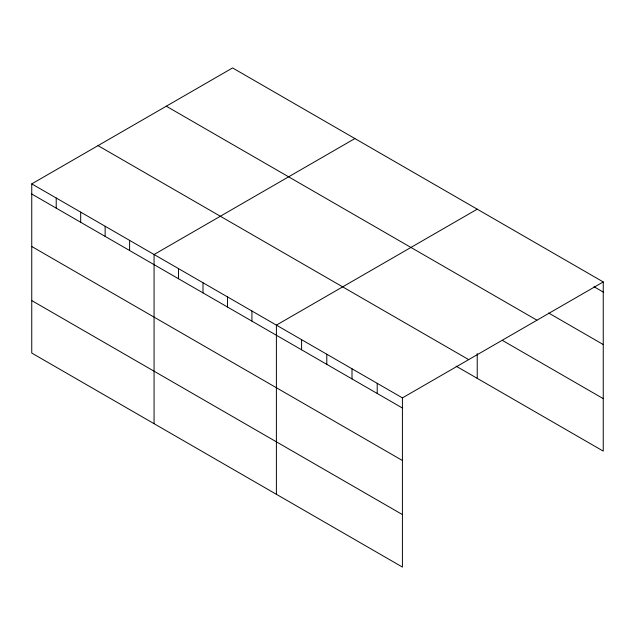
<?xml version="1.0" encoding="UTF-8"?>
<svg xmlns="http://www.w3.org/2000/svg" width="635" height="635" viewBox="0 0 635 635"><rect width="100%" height="100%" fill="white"/><g stroke="black" fill="none" stroke-linecap="round" stroke-linejoin="round"><path stroke-width="0.95" d="M402.415 460.502L402.415 397.891L31.75 183.888L31.75 353.06L402.415 567.063L402.415 460.502L31.75 246.499M456.136 366.173L603.25 451.112L603.25 281.94L232.585 67.937L31.75 183.888M354.901 138.557L154.067 254.508L154.067 423.68M477.226 209.177L276.392 325.128L276.392 494.3M402.415 397.891L603.25 281.94M594.011 286.734L603.25 292.068M548.64 313.023L603.25 344.551M166.306 106.204L536.972 320.207M502.428 340.416L603.25 398.629M98.028 145.629L468.693 359.624M31.75 194.016L402.415 408.019M31.75 300.577L402.415 514.58M477.226 353.592L477.226 378.349M377.214 383.342L377.214 393.462M352.004 368.784L352.004 378.912M326.803 354.235L326.803 364.363M301.593 339.685L301.593 349.806M251.928 311.007L251.928 321.127M227.465 296.886L227.465 307.007M203.002 282.758L203.002 292.886M178.53 268.637L178.53 278.757M129.603 240.387L129.603 250.507M105.14 226.258L105.14 236.387M80.677 212.138L80.677 222.266M56.213 198.017L56.213 208.137"/></g></svg>
